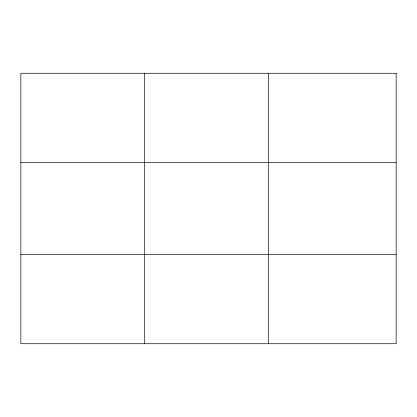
<?xml version="1.0" encoding="UTF-8"?>
<svg xmlns="http://www.w3.org/2000/svg" width="417" height="417" viewBox="0 0 417 417"><rect width="100%" height="100%" fill="white"/><g stroke="black" fill="none" stroke-linecap="round" stroke-linejoin="round"><path stroke-width="0.63" d="M144.699 73.277L144.699 343.723M268.548 73.277L268.548 343.723M20.85 162.526L396.15 162.526M20.85 254.474L396.15 254.474M396.15 73.277L396.15 343.723L20.85 343.723L20.85 73.277L396.15 73.277"/></g></svg>
